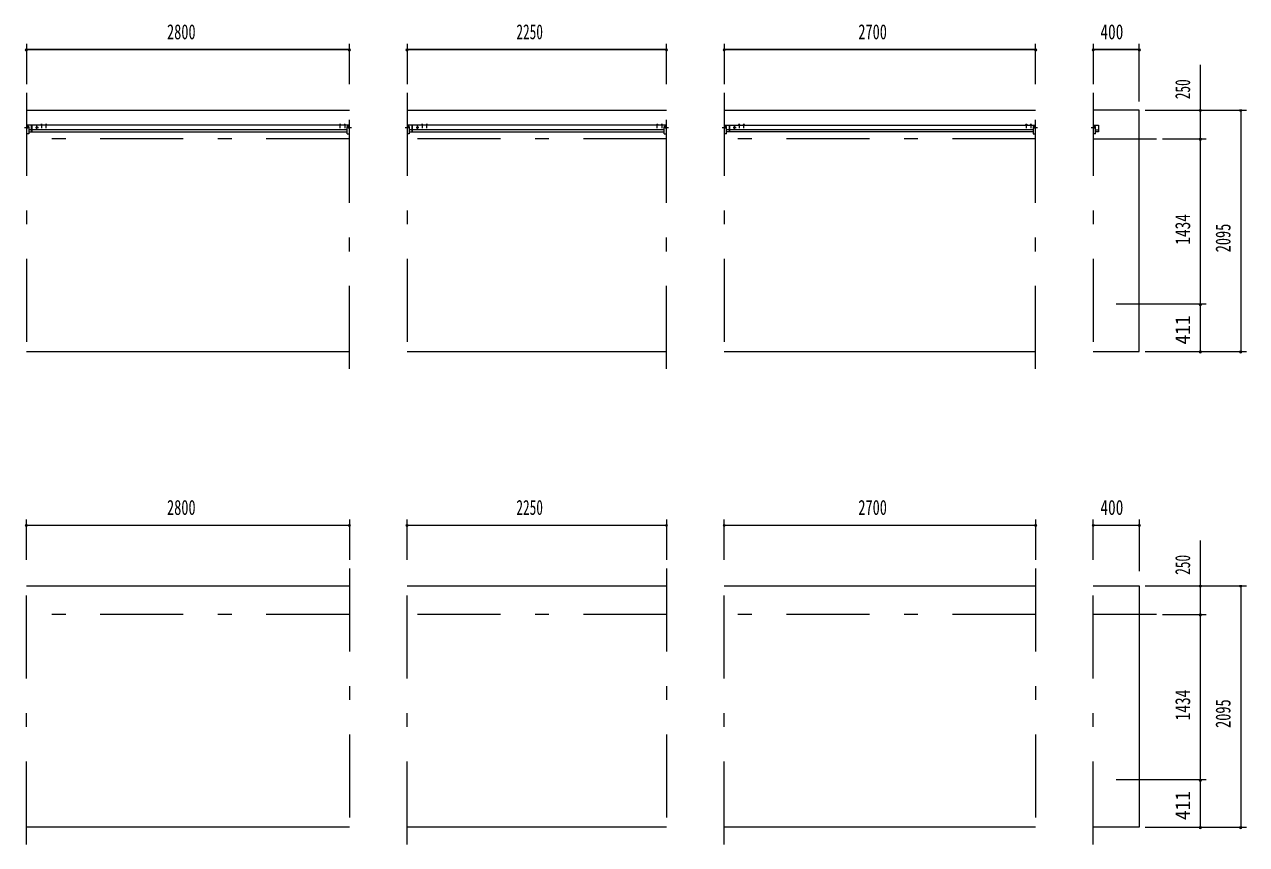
# Model space of a CAD drawing. Units: millimetres, scale not verified. Extents: x -26654 to 26660, y -10500 to 10500.
# Drawn here: x -15184 to -4586, y -7705 to -592 of the extents above; entities that cross this region are included whole.
import ezdxf
from ezdxf.enums import TextEntityAlignment as Align

# ---------------------------------------------------------------- set-up
doc = ezdxf.new("R2010")
doc.units = ezdxf.units.MM
doc.header["$LTSCALE"] = 60
doc.linetypes.add('USER3', pattern=[24, 12, -5, 2, -5])
for name, color, linetype, lineweight in [('0-2_1-05BOLD', 7, 'Continuous', 18), ('0-3_1-25CENTER', 3, 'USER3', 18), ('0-5_1-55DIM', 3, 'Continuous', 18)]:
    doc.layers.add(name, color=color, linetype=linetype, lineweight=lineweight)
doc.styles.add('ＭＳ ゴシック', font='')
doc.styles.get('ＭＳ ゴシック').set_extended_font_data('MS Gothic')

msp = doc.modelspace()

# ---------------------------------------------------------------- linework, layer by layer
at = {"layer": '0-2_1-05BOLD'}
for p, q in [((-15166.45, -1335.33), (-12366.45, -1335.33)), ((-11866.45, -1335.33), (-9616.45, -1335.33)), ((-9116.45, -1335.33), (-6416.45, -1335.33)), ((-15166.45, -1475.28), (-15151.45, -1475.28)), ((-12366.45, -1465.78), (-15162.17, -1465.78)), ((-15161.65, -1481.78), (-15157.95, -1481.78)), ((-15121.45, -1523.38), (-15121.45, -1465.78)), ((-15121.45, -1467.38), (-15120.45, -1467.38)), ((-15120.45, -1465.78), (-15120.45, -1523.38)), ((-15038.84, -1464.18), (-15038.84, -1460.68)), ((-15033.07, -1460.68), (-15033.07, -1464.18)), ((-15002.2, -1464.18), (-15002.2, -1465.78)), ((-14998.84, -1464.18), (-14998.84, -1460.68)), ((-14993.07, -1460.68), (-14993.07, -1464.18)), ((-12452.2, -1464.18), (-12452.2, -1465.78)), ((-12448.84, -1464.18), (-12448.84, -1460.68)), ((-12443.07, -1460.68), (-12443.07, -1464.18)), ((-12440.18, -1464.18), (-12440.18, -1460.68)), ((-12408.84, -1464.18), (-12408.84, -1460.68)), ((-12403.07, -1460.68), (-12403.07, -1464.18)), ((-12400.18, -1460.68), (-12400.18, -1464.18)), ((-12399.7, -1464.18), (-12399.7, -1465.78)), ((-12386.45, -1540.78), (-12386.45, -1480.28)), ((-12381.45, -1475.28), (-12366.45, -1475.28)), ((-12374.95, -1481.78), (-12371.25, -1481.78)), ((-11866.45, -1475.28), (-11851.45, -1475.28)), ((-9616.45, -1465.78), (-11862.17, -1465.78)), ((-11861.65, -1481.78), (-11857.95, -1481.78)), ((-11821.45, -1465.78), (-11821.45, -1523.38)), ((-11820.45, -1467.38), (-11821.45, -1467.38)), ((-11820.45, -1523.38), (-11820.45, -1465.78)), ((-11738.84, -1464.18), (-11738.84, -1460.68)), ((-11733.07, -1460.68), (-11733.07, -1464.18)), ((-11702.2, -1464.18), (-11702.2, -1465.78)), ((-11698.84, -1464.18), (-11698.84, -1460.68)), ((-11693.07, -1460.68), (-11693.07, -1464.18)), ((-9698.84, -1464.18), (-9698.84, -1460.68)), ((-9693.07, -1460.68), (-9693.07, -1464.18)), ((-9690.18, -1460.68), (-9690.18, -1464.18)), ((-9689.7, -1464.18), (-9689.7, -1465.78)), ((-9662.2, -1464.18), (-9662.2, -1465.78)), ((-9658.84, -1464.18), (-9658.84, -1460.68)), ((-9653.07, -1460.68), (-9653.07, -1464.18)), ((-9650.18, -1464.18), (-9650.18, -1460.68)), ((-9636.45, -1540.78), (-9636.45, -1480.28)), ((-9631.45, -1475.28), (-9616.45, -1475.28)), ((-9624.95, -1481.78), (-9621.26, -1481.78)), ((-9101.45, -1475.28), (-9116.45, -1475.28)), ((-9112.17, -1465.78), (-6416.45, -1465.78)), ((-9107.95, -1481.78), (-9111.65, -1481.78)), ((-9096.45, -1540.78), (-9096.45, -1480.28)), ((-9071.45, -1465.78), (-9071.45, -1523.38)), ((-9070.45, -1467.38), (-9071.45, -1467.38)), ((-9070.45, -1523.38), (-9070.45, -1465.78)), ((-8988.84, -1464.18), (-8988.84, -1460.68)), ((-8983.07, -1460.68), (-8983.07, -1464.18)), ((-8952.2, -1464.18), (-8952.2, -1465.78)), ((-8948.84, -1464.18), (-8948.84, -1460.68)), ((-8943.07, -1460.68), (-8943.07, -1464.18)), ((-6498.84, -1460.68), (-6498.84, -1464.18)), ((-6493.07, -1464.18), (-6493.07, -1460.68)), ((-6462.2, -1464.18), (-6462.2, -1465.78)), ((-6458.84, -1464.18), (-6458.84, -1460.68)), ((-6453.07, -1460.68), (-6453.07, -1464.18)), ((-6450.18, -1464.18), (-6450.18, -1460.68)), ((-6416.45, -1475.28), (-6431.45, -1475.28)), ((-6421.25, -1481.78), (-6424.95, -1481.78)), ((-5901.45, -1475.28), (-5916.45, -1475.28)), ((-5907.95, -1481.78), (-5911.65, -1481.78)), ((-5896.45, -1540.78), (-5896.45, -1480.28)), ((-15161.45, -1488.67), (-15166.45, -1491.55)), ((-15157.95, -1489.78), (-15161.65, -1489.78)), ((-12386.45, -1505.78), (-15146.45, -1505.78)), ((-15146.45, -1523.38), (-12386.45, -1523.38)), ((-15121.45, -1502.38), (-15120.45, -1502.38)), ((-12386.45, -1540.78), (-12366.45, -1540.78)), ((-12371.25, -1489.78), (-12374.95, -1489.78)), ((-11861.45, -1488.67), (-11866.45, -1491.55)), ((-11857.95, -1489.78), (-11861.65, -1489.78)), ((-9636.45, -1505.78), (-11846.45, -1505.78)), ((-11846.45, -1523.38), (-9636.45, -1523.38)), ((-11821.45, -1502.38), (-11820.45, -1502.38)), ((-9636.45, -1540.78), (-9616.45, -1540.78)), ((-9621.26, -1489.78), (-9624.95, -1489.78)), ((-9096.45, -1540.78), (-9116.45, -1540.78)), ((-9111.65, -1489.78), (-9107.95, -1489.78)), ((-6436.45, -1505.78), (-9096.45, -1505.78)), ((-6436.45, -1523.38), (-9096.45, -1523.38)), ((-9071.45, -1502.38), (-9070.45, -1502.38)), ((-6424.95, -1489.78), (-6421.25, -1489.78)), ((-5896.45, -1540.78), (-5916.45, -1540.78)), ((-5911.65, -1489.78), (-5907.95, -1489.78)), ((-5896.45, -1505.78), (-5871.45, -1505.78)), ((-15166.45, -3430.33), (-12366.45, -3430.33)), ((-11866.45, -3430.33), (-9616.45, -3430.33)), ((-9116.45, -3430.33), (-6416.45, -3430.33)), ((-15166.45, -5460.33), (-12366.45, -5460.33)), ((-11866.45, -5460.33), (-9616.45, -5460.33)), ((-9116.45, -5460.33), (-6416.45, -5460.33)), ((-12366.45, -7555.33), (-15166.45, -7555.33)), ((-9616.45, -7555.33), (-11866.45, -7555.33)), ((-6416.45, -7555.33), (-9116.45, -7555.33))]:
    msp.add_line(p, q, dxfattribs=at)
for points in [[(-5916.45, -3430.33), (-5516.46, -3430.33), (-5516.46, -1335.33), (-5916.45, -1335.33)], [(-15161.45, -1488.67), (-15161.45, -1482.89), (-15166.45, -1480)], [(-15146.45, -1480.28), (-15146.45, -1540.78), (-15166.45, -1540.78)], [(-15042.2, -1465.78), (-15042.2, -1464.18), (-15029.7, -1464.18), (-15029.7, -1465.78)], [(-15030.18, -1464.18), (-15030.18, -1460.68), (-15031.05, -1460.18), (-15040.85, -1460.18), (-15041.73, -1460.68), (-15041.73, -1464.18)], [(-15002.2, -1464.18), (-14989.7, -1464.18), (-14989.7, -1465.78)], [(-14990.18, -1464.18), (-14990.18, -1460.68), (-14991.05, -1460.18), (-15000.85, -1460.18), (-15001.73, -1460.68), (-15001.73, -1464.18)], [(-12452.2, -1464.18), (-12439.7, -1464.18), (-12439.7, -1465.78)], [(-12440.18, -1460.68), (-12441.05, -1460.18), (-12450.85, -1460.18), (-12451.73, -1460.68), (-12451.73, -1464.18)], [(-12399.7, -1464.18), (-12412.2, -1464.18), (-12412.2, -1465.78)], [(-12411.73, -1464.18), (-12411.73, -1460.68), (-12410.85, -1460.18), (-12401.05, -1460.18), (-12400.18, -1460.68)], [(-12366.45, -1480), (-12371.45, -1482.89), (-12371.45, -1488.67), (-12366.45, -1491.55)], [(-11861.45, -1488.67), (-11861.45, -1482.89), (-11866.45, -1480)], [(-11846.45, -1480.28), (-11846.45, -1540.78), (-11866.45, -1540.78)], [(-11742.2, -1465.78), (-11742.2, -1464.18), (-11729.7, -1464.18), (-11729.7, -1465.78)], [(-11730.18, -1464.18), (-11730.18, -1460.68), (-11731.05, -1460.18), (-11740.85, -1460.18), (-11741.73, -1460.68), (-11741.73, -1464.18)], [(-11702.2, -1464.18), (-11689.7, -1464.18), (-11689.7, -1465.78)], [(-11690.18, -1464.18), (-11690.18, -1460.68), (-11691.05, -1460.18), (-11700.85, -1460.18), (-11701.73, -1460.68), (-11701.73, -1464.18)], [(-9689.7, -1464.18), (-9702.2, -1464.18), (-9702.2, -1465.78)], [(-9701.73, -1464.18), (-9701.73, -1460.68), (-9700.85, -1460.18), (-9691.05, -1460.18), (-9690.18, -1460.68)], [(-9662.2, -1464.18), (-9649.7, -1464.18), (-9649.7, -1465.78)], [(-9650.18, -1460.68), (-9651.05, -1460.18), (-9660.85, -1460.18), (-9661.73, -1460.68), (-9661.73, -1464.18)], [(-9616.46, -1480), (-9621.45, -1482.89), (-9621.45, -1488.67), (-9616.45, -1491.55)], [(-9116.45, -1480), (-9111.45, -1482.89), (-9111.45, -1488.67), (-9116.45, -1491.55)], [(-8992.2, -1465.78), (-8992.2, -1464.18), (-8979.7, -1464.18), (-8979.7, -1465.78)], [(-8980.18, -1464.18), (-8980.18, -1460.68), (-8981.05, -1460.18), (-8990.85, -1460.18), (-8991.73, -1460.68), (-8991.73, -1464.18)], [(-8952.2, -1464.18), (-8939.7, -1464.18), (-8939.7, -1465.78)], [(-8940.18, -1464.18), (-8940.18, -1460.68), (-8941.05, -1460.18), (-8950.85, -1460.18), (-8951.73, -1460.68), (-8951.73, -1464.18)], [(-6489.7, -1465.78), (-6489.7, -1464.18), (-6502.2, -1464.18), (-6502.2, -1465.78)], [(-6501.73, -1464.18), (-6501.73, -1460.68), (-6500.85, -1460.18), (-6491.05, -1460.18), (-6490.18, -1460.68), (-6490.18, -1464.18)], [(-6462.2, -1464.18), (-6449.7, -1464.18), (-6449.7, -1465.78)], [(-6450.18, -1460.68), (-6451.05, -1460.18), (-6460.85, -1460.18), (-6461.73, -1460.68), (-6461.73, -1464.18)], [(-6436.45, -1480.28), (-6436.45, -1540.78), (-6416.45, -1540.78)], [(-6416.45, -1491.55), (-6421.45, -1488.67), (-6421.45, -1482.89), (-6416.46, -1480)], [(-5916.45, -1465.78), (-5871.45, -1465.78), (-5871.45, -1523.38), (-5896.45, -1523.38)], [(-5916.45, -1480), (-5911.45, -1482.89), (-5911.45, -1488.67), (-5916.45, -1491.55)], [(-5916.45, -5460.33), (-5516.46, -5460.33), (-5516.46, -7555.33), (-5916.45, -7555.33)]]:
    msp.add_lwpolyline(points, dxfattribs=at)
for points in [[(-15080.45, -1488.67), (-15080.45, -1482.89), (-15075.45, -1480), (-15070.45, -1482.89), (-15070.45, -1488.67), (-15075.45, -1491.55)], [(-11780.46, -1488.67), (-11780.46, -1482.89), (-11775.45, -1480), (-11770.45, -1482.89), (-11770.45, -1488.67), (-11775.45, -1491.55)], [(-9030.45, -1488.67), (-9025.45, -1491.55), (-9020.45, -1488.67), (-9020.45, -1482.89), (-9025.45, -1480), (-9030.45, -1482.89)]]:
    msp.add_lwpolyline(points, close=True, dxfattribs=at)
for centre, radius in [((-15075.45, -1485.78), 6.25), ((-15075.45, -1485.78), 4.9), ((-11775.45, -1485.78), 6.25), ((-11775.45, -1485.78), 4.9), ((-9025.45, -1485.78), 6.25), ((-9025.45, -1485.78), 4.9)]:
    msp.add_circle(centre, radius, dxfattribs=at)
for centre, radius, start, end in [((-15166.45, -1485.78), 6.25, 270, 90), ((-15166.45, -1485.78), 4.9, 270, 90), ((-15157.95, -1485.78), 4, 270, 90), ((-15151.45, -1480.28), 5, 0, 90), ((-15040.28, -1462.49), 2.32, 51.45377, 90), ((-15035.95, -1468.69), 8.51, 70.16867, 109.82912), ((-15031.62, -1462.5), 2.32, 90, 128.53143), ((-15000.28, -1462.49), 2.32, 51.45377, 90), ((-14995.95, -1468.69), 8.51, 70.16867, 109.82912), ((-14991.62, -1462.5), 2.32, 90, 128.53143), ((-12450.28, -1462.49), 2.32, 51.45377, 90), ((-12445.95, -1468.69), 8.51, 70.16867, 109.82912), ((-12441.62, -1462.5), 2.32, 90, 128.53143), ((-12410.28, -1462.49), 2.32, 51.45377, 90), ((-12405.95, -1468.69), 8.51, 70.16867, 109.82912), ((-12401.62, -1462.5), 2.32, 90, 128.53143), ((-12381.45, -1480.28), 5, 90, 180), ((-12374.95, -1485.78), 4, 90, 270), ((-12366.45, -1485.78), 6.25, 90, 270), ((-12366.45, -1485.78), 4.9, 90, 270), ((-11866.45, -1485.78), 6.25, 270, 90), ((-11866.45, -1485.78), 4.9, 270, 90), ((-11857.95, -1485.78), 4, 270, 90), ((-11851.45, -1480.28), 5, 0, 90), ((-11740.29, -1462.49), 2.32, 51.45377, 90), ((-11735.95, -1468.69), 8.51, 70.16867, 109.82912), ((-11731.62, -1462.5), 2.32, 90, 128.53143), ((-11700.29, -1462.49), 2.32, 51.45377, 90), ((-11695.95, -1468.69), 8.51, 70.16867, 109.82912), ((-11691.63, -1462.5), 2.32, 90, 128.53143), ((-9700.28, -1462.49), 2.32, 51.45377, 90), ((-9695.95, -1468.69), 8.51, 70.16867, 109.82912), ((-9691.62, -1462.5), 2.32, 90, 128.53143), ((-9660.28, -1462.49), 2.32, 51.45377, 90), ((-9655.95, -1468.69), 8.51, 70.16867, 109.82912), ((-9651.62, -1462.5), 2.32, 90, 128.53143), ((-9631.45, -1480.28), 5, 90, 180), ((-9624.95, -1485.78), 4, 90, 270), ((-9616.45, -1485.78), 6.25, 90, 270), ((-9616.45, -1485.78), 4.9, 90, 270), ((-9116.45, -1485.78), 6.25, 270, 90), ((-9116.45, -1485.78), 4.9, 270, 90), ((-9107.95, -1485.78), 4, 270, 90), ((-9101.45, -1480.28), 5, 0, 90), ((-8990.29, -1462.49), 2.32, 51.45377, 90), ((-8985.95, -1468.69), 8.51, 70.16867, 109.82912), ((-8981.62, -1462.5), 2.32, 90, 128.53143), ((-8950.28, -1462.49), 2.32, 51.45377, 90), ((-8945.95, -1468.69), 8.51, 70.16867, 109.82912), ((-8941.63, -1462.5), 2.32, 90, 128.53143), ((-6500.28, -1462.49), 2.32, 51.45377, 90), ((-6495.95, -1468.69), 8.51, 70.16867, 109.82912), ((-6491.62, -1462.5), 2.32, 90, 128.53143), ((-6460.28, -1462.49), 2.32, 51.45377, 90), ((-6455.95, -1468.69), 8.51, 70.16867, 109.82912), ((-6451.62, -1462.5), 2.32, 90, 128.53143), ((-6431.45, -1480.28), 5, 90, 180), ((-6424.95, -1485.78), 4, 90, 270), ((-6416.45, -1485.78), 6.25, 90, 270), ((-6416.45, -1485.78), 4.9, 90, 270), ((-5916.45, -1485.78), 6.25, 270, 90), ((-5916.45, -1485.78), 4.9, 270, 90), ((-5907.95, -1485.78), 4, 270, 90), ((-5901.45, -1480.28), 5, 0, 90)]:
    msp.add_arc(centre, radius, start, end, dxfattribs=at)
at = {"layer": '0-3_1-25CENTER'}
for p, q in [((-15166.45, -1185.33), (-15166.45, -3580.33)), ((-12366.45, -3580.33), (-12366.45, -1185.33)), ((-11866.45, -1185.33), (-11866.45, -3580.33)), ((-9616.45, -3580.33), (-9616.45, -1185.33)), ((-9116.45, -1185.33), (-9116.45, -3580.33)), ((-6416.45, -3580.33), (-6416.45, -1185.33)), ((-5916.45, -1185.33), (-5916.45, -3580.33)), ((-15075.45, -1505.78), (-15075.45, -1465.78)), ((-15035.95, -1457.76), (-15035.95, -1492.64)), ((-14995.95, -1492.64), (-14995.95, -1457.76)), ((-12445.95, -1492.64), (-12445.95, -1457.76)), ((-12405.95, -1457.76), (-12405.95, -1492.64)), ((-11775.45, -1505.78), (-11775.45, -1465.78)), ((-11735.95, -1457.76), (-11735.95, -1492.64)), ((-11695.95, -1492.64), (-11695.95, -1457.76)), ((-9695.95, -1492.64), (-9695.95, -1457.76)), ((-9655.95, -1457.76), (-9655.95, -1492.64)), ((-9025.45, -1505.78), (-9025.45, -1465.78)), ((-8985.95, -1457.76), (-8985.95, -1492.64)), ((-8945.95, -1492.64), (-8945.95, -1457.76)), ((-6495.95, -1492.64), (-6495.95, -1457.76)), ((-6455.95, -1457.76), (-6455.95, -1492.64)), ((-15183.95, -1485.78), (-15148.95, -1485.78)), ((-12366.45, -1585.33), (-15166.45, -1585.33)), ((-15087.95, -1485.78), (-15062.95, -1485.78)), ((-12383.95, -1485.78), (-12348.95, -1485.78)), ((-11883.95, -1485.78), (-11848.95, -1485.78)), ((-9616.45, -1585.33), (-11866.45, -1585.33)), ((-11787.95, -1485.78), (-11762.95, -1485.78)), ((-9633.95, -1485.78), (-9598.95, -1485.78)), ((-9133.95, -1485.78), (-9098.95, -1485.78)), ((-6416.45, -1585.33), (-9116.45, -1585.33)), ((-9037.95, -1485.78), (-9012.95, -1485.78)), ((-6433.95, -1485.78), (-6398.95, -1485.78)), ((-5933.95, -1485.78), (-5898.95, -1485.78)), ((-5916.45, -1585.33), (-5366.45, -1585.33)), ((-15166.45, -7705.33), (-15166.45, -5310.33)), ((-12366.45, -5310.33), (-12366.45, -7705.33)), ((-11866.45, -7705.33), (-11866.45, -5310.33)), ((-9616.45, -5310.33), (-9616.45, -7705.33)), ((-9116.45, -7705.33), (-9116.45, -5310.33)), ((-6416.45, -5310.33), (-6416.45, -7705.33)), ((-5916.45, -7705.33), (-5916.45, -5310.33)), ((-12366.45, -5710.33), (-15166.45, -5710.33)), ((-9616.45, -5710.33), (-11866.45, -5710.33)), ((-6416.45, -5710.33), (-9116.45, -5710.33)), ((-5366.46, -5710.33), (-5916.45, -5710.33))]:
    msp.add_line(p, q, dxfattribs=at)
at = {"layer": '0-5_1-55DIM'}
for p, q in [((-15156.45, -810.33), (-15176.45, -810.33)), ((-15166.45, -760.33), (-15166.45, -1110.33)), ((-15166.45, -810.33), (-12366.45, -810.33)), ((-12366.45, -810.33), (-15166.45, -810.33)), ((-12356.45, -810.33), (-12376.45, -810.33)), ((-12366.45, -1110.33), (-12366.45, -760.33)), ((-11856.45, -810.33), (-11876.45, -810.33)), ((-11866.45, -760.33), (-11866.45, -1110.33)), ((-11866.45, -810.33), (-9616.45, -810.33)), ((-9616.45, -810.33), (-11866.45, -810.33)), ((-9606.45, -810.33), (-9626.45, -810.33)), ((-9616.45, -1110.33), (-9616.45, -760.33)), ((-9106.45, -810.33), (-9126.45, -810.33)), ((-9116.45, -760.33), (-9116.45, -1110.33)), ((-9116.45, -810.33), (-6416.45, -810.33)), ((-6416.45, -810.33), (-9116.45, -810.33)), ((-6406.45, -810.33), (-6426.45, -810.33)), ((-6416.45, -1110.33), (-6416.45, -760.33)), ((-5906.45, -810.33), (-5926.45, -810.33)), ((-5916.45, -760.33), (-5916.45, -1110.33)), ((-5916.45, -810.33), (-5516.46, -810.33)), ((-5516.46, -810.33), (-5916.45, -810.33)), ((-5506.46, -810.33), (-5526.46, -810.33)), ((-5516.46, -1260.33), (-5516.46, -760.33)), ((-4986.46, -1335.33), (-4986.46, -942.83)), ((-5466.46, -1335.33), (-4586.46, -1335.33)), ((-4976.46, -1335.33), (-4996.46, -1335.33)), ((-4986.46, -1585.33), (-4986.46, -1335.33)), ((-4626.46, -1335.33), (-4646.46, -1335.33)), ((-4636.46, -1335.33), (-4636.46, -3430.33)), ((-5316.46, -1585.33), (-4936.46, -1585.33)), ((-4976.46, -1585.33), (-4996.46, -1585.33)), ((-4986.46, -3019.33), (-4986.46, -1585.33)), ((-4936.46, -3019.33), (-5716.46, -3019.33)), ((-4976.46, -3019.33), (-4996.46, -3019.33)), ((-4986.46, -3430.33), (-4986.46, -3019.33)), ((-5466.46, -3430.33), (-4586.46, -3430.33)), ((-4976.46, -3430.33), (-4996.46, -3430.33)), ((-4626.46, -3430.33), (-4646.46, -3430.33)), ((-15156.45, -4935.33), (-15176.45, -4935.33)), ((-15166.45, -5235.33), (-15166.45, -4885.33)), ((-15166.45, -4935.33), (-12366.45, -4935.33)), ((-15166.45, -4935.33), (-12366.45, -4935.33)), ((-12356.45, -4935.33), (-12376.45, -4935.33)), ((-12366.45, -4885.33), (-12366.45, -5235.33)), ((-11856.45, -4935.33), (-11876.45, -4935.33)), ((-11866.45, -5235.33), (-11866.45, -4885.33)), ((-11866.45, -4935.33), (-9616.45, -4935.33)), ((-11866.45, -4935.33), (-9616.45, -4935.33)), ((-9606.45, -4935.33), (-9626.45, -4935.33)), ((-9616.45, -4885.33), (-9616.45, -5235.33)), ((-9106.45, -4935.33), (-9126.45, -4935.33)), ((-9116.45, -5235.33), (-9116.45, -4885.33)), ((-9116.45, -4935.33), (-6416.45, -4935.33)), ((-9116.45, -4935.33), (-6416.45, -4935.33)), ((-6406.45, -4935.33), (-6426.45, -4935.33)), ((-6416.45, -4885.33), (-6416.45, -5235.33)), ((-5906.45, -4935.33), (-5926.45, -4935.33)), ((-5916.45, -5235.33), (-5916.45, -4885.33)), ((-5916.45, -4935.33), (-5516.46, -4935.33)), ((-5916.45, -4935.33), (-5516.46, -4935.33)), ((-5506.46, -4935.33), (-5526.46, -4935.33)), ((-5516.46, -4885.33), (-5516.46, -5335.33)), ((-4986.46, -5460.33), (-4986.46, -5067.83)), ((-5466.46, -5460.33), (-4586.46, -5460.33)), ((-4976.46, -5460.33), (-4996.46, -5460.33)), ((-4986.46, -5710.33), (-4986.46, -5460.33)), ((-4626.46, -5460.33), (-4646.46, -5460.33)), ((-4636.46, -5460.33), (-4636.46, -7555.33)), ((-5316.46, -5710.33), (-4936.46, -5710.33)), ((-4976.46, -5710.33), (-4996.46, -5710.33)), ((-4986.46, -7144.33), (-4986.46, -5710.33)), ((-4936.46, -7144.33), (-5716.45, -7144.33)), ((-4976.46, -7144.33), (-4996.46, -7144.33)), ((-4986.46, -7555.33), (-4986.46, -7144.33)), ((-5466.46, -7555.33), (-4586.46, -7555.33)), ((-4976.46, -7555.33), (-4996.46, -7555.33)), ((-4626.46, -7555.33), (-4646.46, -7555.33))]:
    msp.add_line(p, q, dxfattribs=at)
for centre in [(-15166.45, -810.33), (-12366.45, -810.33), (-11866.45, -810.33), (-9616.45, -810.33), (-9116.45, -810.33), (-6416.45, -810.33), (-5916.45, -810.33), (-5516.46, -810.33), (-4986.46, -1335.33), (-4636.46, -1335.33), (-4986.46, -1585.33), (-4986.46, -3019.33), (-4986.46, -3430.33), (-4636.46, -3430.33), (-15166.45, -4935.33), (-12366.45, -4935.33), (-11866.45, -4935.33), (-9616.45, -4935.33), (-9116.45, -4935.33), (-6416.45, -4935.33), (-5916.45, -4935.33), (-5516.46, -4935.33), (-4986.46, -5460.33), (-4636.46, -5460.33), (-4986.46, -5710.33), (-4986.46, -7144.33), (-4986.46, -7555.33), (-4636.46, -7555.33)]:
    msp.add_arc(centre, 10, 180, 0, dxfattribs=at)

# ---------------------------------------------------------------- texts
at = {"layer": '0-5_1-55DIM', "color": 7, "style": 'ＭＳ ゴシック'}
for s, width, p in [('2800', 0.7, (-13947.72, -760.33)), ('2250', 0.65, (-10918.14, -760.33)), ('2700', 0.7, (-7953.05, -760.33)), ('400', 0.75, (-5854.08, -760.33)), ('2800', 0.7, (-13947.72, -4885.33)), ('2250', 0.65, (-10918.13, -4885.33)), ('2700', 0.7, (-7953.05, -4885.33)), ('400', 0.75, (-5854.08, -4885.33))]:
    msp.add_text(s, height=130.2, dxfattribs=dict(at, width=width)).set_placement(p, align=Align.BOTTOM_LEFT)
for s, width, p in [('250', 0.65, (-5036.46, -1240.91)), ('1434', 0.75, (-5036.46, -2502.85)), ('2095', 0.7, (-4686.46, -2568.84)), ('411', 0.95, (-5036.46, -3368.05)), ('250', 0.65, (-5036.46, -5365.91)), ('1434', 0.75, (-5036.46, -6627.84)), ('2095', 0.7, (-4686.46, -6693.84)), ('411', 0.95, (-5036.46, -7493.05))]:
    msp.add_text(s, height=130.2, rotation=90, dxfattribs=dict(at, width=width)).set_placement(p, align=Align.BOTTOM_LEFT)

doc.saveas('drawing.dxf')
